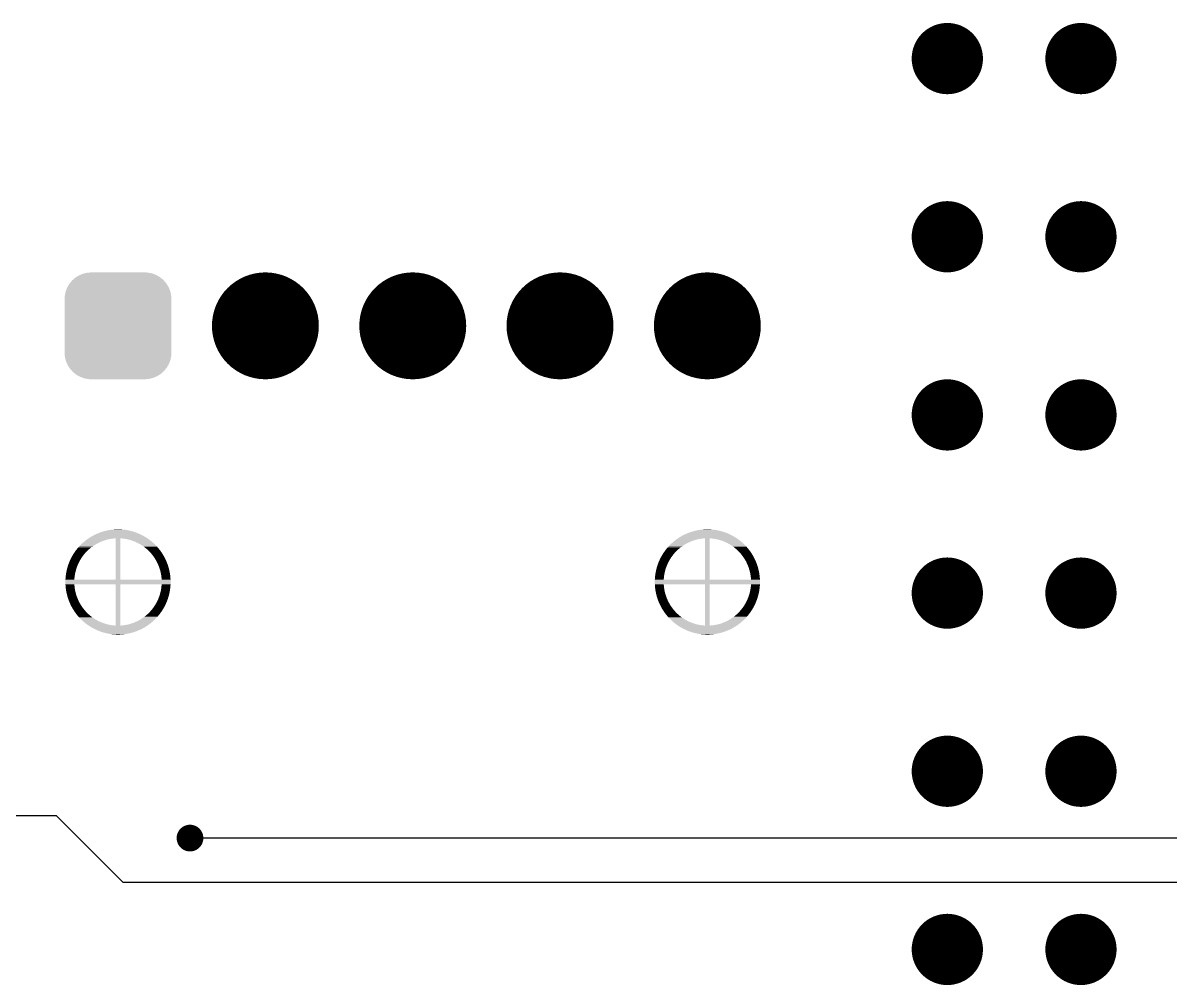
# Model space of a CAD drawing. Extents: x 295 to 953, y 10 to 290.
# Drawn here: x 588.04 to 620.74, y 145.52 to 172.95 of the extents above; entities that cross this region are included whole.
import ezdxf

# ---------------------------------------------------------------- set-up
doc = ezdxf.new("R2010")
doc.units = 0
doc.header["$LTSCALE"] = 5
doc.header["$MEASUREMENT"] = 0
doc.layers.get('0').update_dxf_attribs({"linetype": 'CONTINUOUS', "lineweight": 25})
doc.layers.add('DV-ABPB-A4_IN2', color=3, linetype='CONTINUOUS')

msp = doc.modelspace()

# ---------------------------------------------------------------- linework, layer by layer
at = {"color": 7}
for points, const_width in [([(613.882, 171.933, 1), (614.898, 171.933, 1)], 1.016), ([(617.692, 171.933, 1), (618.708, 171.933, 1)], 1.016), ([(613.882, 166.853, 1), (614.898, 166.853, 1)], 1.016), ([(617.692, 166.853, 1), (618.708, 166.853, 1)], 1.016), ([(594.187, 164.313, 1), (595.711, 164.313, 1)], 1.524), ([(598.388, 164.313, 1), (599.912, 164.313, 1)], 1.524), ([(602.586, 164.313, 1), (604.11, 164.313, 1)], 1.524), ([(606.787, 164.313, 1), (608.311, 164.313, 1)], 1.524), ([(613.882, 161.773, 1), (614.898, 161.773, 1)], 1.016), ([(617.692, 161.773, 1), (618.708, 161.773, 1)], 1.016), ([(613.882, 156.693, 1), (614.898, 156.693, 1)], 1.016), ([(617.692, 156.693, 1), (618.708, 156.693, 1)], 1.016), ([(613.882, 151.613, 1), (614.898, 151.613, 1)], 1.016), ([(617.692, 151.613, 1), (618.708, 151.613, 1)], 1.016), ([(592.609, 149.708, 1), (592.99, 149.708, 1)], 0.381), ([(613.882, 146.533, 1), (614.898, 146.533, 1)], 1.016), ([(617.692, 146.533, 1), (618.708, 146.533, 1)], 1.016)]:
    msp.add_lwpolyline(points, format="xyb", close=True, dxfattribs=dict(at, const_width=const_width))
for points in [[(589.741, 165.797), (589.796, 165.811), (591.747, 165.797), (591.708, 165.811)], [(589.796, 165.811), (589.861, 165.827), (591.708, 165.811), (591.62, 165.827)], [(589.861, 165.827), (589.938, 165.833), (591.62, 165.827), (591.586, 165.833)], [(589.938, 165.833), (589.985, 165.837), (591.586, 165.833), (591.509, 165.837)], [(589.316, 165.434), (589.353, 165.5), (592.182, 165.434), (592.139, 165.5)], [(589.353, 165.5), (589.383, 165.538), (592.139, 165.5), (592.114, 165.538)], [(589.383, 165.538), (589.43, 165.597), (592.114, 165.538), (592.062, 165.597)], [(589.43, 165.597), (589.467, 165.631), (592.062, 165.597), (592.031, 165.631)], [(589.467, 165.631), (589.522, 165.68), (592.031, 165.631), (591.969, 165.68)], [(589.522, 165.68), (589.565, 165.708), (591.969, 165.68), (591.934, 165.708)], [(589.565, 165.708), (589.627, 165.748), (591.934, 165.708), (591.863, 165.748)], [(589.627, 165.748), (589.676, 165.769), (591.863, 165.748), (591.825, 165.769)], [(589.676, 165.769), (589.741, 165.797), (591.825, 165.769), (591.747, 165.797)], [(589.223, 165.075), (589.227, 165.152), (592.271, 165.075), (592.265, 165.152)], [(589.227, 165.152), (589.236, 165.199), (592.265, 165.152), (592.261, 165.199)], [(589.236, 165.199), (589.25, 165.274), (592.261, 165.199), (592.242, 165.274)], [(589.25, 165.274), (589.266, 165.32), (592.242, 165.274), (592.231, 165.32)], [(589.266, 165.32), (589.292, 165.391), (592.231, 165.32), (592.2, 165.391)], [(589.292, 165.391), (589.316, 165.434), (592.2, 165.391), (592.182, 165.434)], [(589.223, 163.551), (589.223, 165.075), (592.271, 163.551), (592.271, 165.075)], [(589.23, 163.475), (589.223, 163.551), (592.268, 163.475), (592.271, 163.551)], [(589.234, 163.427), (589.23, 163.475), (592.259, 163.427), (592.268, 163.475)], [(589.252, 163.352), (589.234, 163.427), (592.245, 163.352), (592.259, 163.427)], [(589.264, 163.307), (589.252, 163.352), (592.229, 163.307), (592.245, 163.352)], [(589.295, 163.235), (589.264, 163.307), (592.203, 163.235), (592.229, 163.307)], [(589.313, 163.193), (589.295, 163.235), (592.179, 163.193), (592.203, 163.235)], [(589.355, 163.127), (589.313, 163.193), (592.142, 163.127), (592.179, 163.193)], [(589.38, 163.088), (589.355, 163.127), (592.111, 163.088), (592.142, 163.127)], [(589.433, 163.03), (589.38, 163.088), (592.065, 163.03), (592.111, 163.088)], [(589.464, 162.996), (589.433, 163.03), (592.027, 162.996), (592.065, 163.03)], [(589.526, 162.946), (589.464, 162.996), (591.973, 162.946), (592.027, 162.996)], [(589.561, 162.918), (589.526, 162.946), (591.929, 162.918), (591.973, 162.946)], [(589.632, 162.879), (589.561, 162.918), (591.868, 162.879), (591.929, 162.918)], [(589.67, 162.858), (589.632, 162.879), (591.819, 162.858), (591.868, 162.879)], [(589.748, 162.83), (589.67, 162.858), (591.754, 162.83), (591.819, 162.858)], [(589.787, 162.816), (589.748, 162.83), (591.698, 162.816), (591.754, 162.83)], [(589.875, 162.799), (589.787, 162.816), (591.633, 162.799), (591.698, 162.816)], [(589.909, 162.793), (589.875, 162.799), (591.557, 162.793), (591.633, 162.799)], [(589.985, 162.789), (589.909, 162.793), (591.509, 162.789), (591.557, 162.793)], [(589.946, 158.278), (589.976, 158.297), (591.549, 158.278), (591.519, 158.297)], [(589.976, 158.297), (589.993, 158.307), (591.519, 158.297), (591.502, 158.307)], [(589.993, 158.307), (590.024, 158.325), (591.502, 158.307), (591.471, 158.325)], [(590.024, 158.325), (590.041, 158.334), (591.471, 158.325), (591.453, 158.334)], [(590.041, 158.334), (590.073, 158.35), (591.453, 158.334), (591.422, 158.35)], [(590.073, 158.35), (590.09, 158.359), (591.422, 158.35), (591.404, 158.359)], [(590.09, 158.359), (590.123, 158.374), (591.404, 158.359), (591.372, 158.374)], [(590.123, 158.374), (590.14, 158.382), (591.372, 158.374), (591.354, 158.382)], [(590.14, 158.382), (590.174, 158.396), (591.354, 158.382), (591.322, 158.396)], [(590.174, 158.396), (590.191, 158.404), (591.322, 158.396), (591.303, 158.404)], [(590.191, 158.404), (590.225, 158.417), (591.303, 158.404), (591.27, 158.417)], [(590.225, 158.417), (590.243, 158.423), (591.27, 158.417), (591.251, 158.423)], [(590.243, 158.423), (590.277, 158.435), (591.251, 158.423), (591.218, 158.435)], [(590.277, 158.435), (590.295, 158.441), (591.218, 158.435), (591.199, 158.441)], [(590.295, 158.441), (590.33, 158.451), (591.199, 158.441), (591.166, 158.451)], [(590.33, 158.451), (590.348, 158.456), (591.166, 158.451), (591.146, 158.456)], [(590.348, 158.456), (590.383, 158.466), (591.146, 158.456), (591.112, 158.466)], [(590.383, 158.466), (590.401, 158.47), (591.112, 158.466), (591.092, 158.47)], [(590.401, 158.47), (590.437, 158.478), (591.092, 158.47), (591.058, 158.478)], [(590.437, 158.478), (590.455, 158.482), (591.058, 158.478), (591.038, 158.482)], [(590.455, 158.482), (590.492, 158.489), (591.038, 158.482), (591.004, 158.489)], [(590.492, 158.489), (590.51, 158.492), (591.004, 158.489), (590.984, 158.492)], [(590.51, 158.492), (590.547, 158.497), (590.984, 158.492), (590.95, 158.497)], [(590.547, 158.497), (590.564, 158.499), (590.95, 158.497), (590.928, 158.499)], [(590.564, 158.499), (590.602, 158.503), (590.928, 158.499), (590.895, 158.503)], [(590.602, 158.503), (590.619, 158.505), (590.895, 158.503), (590.873, 158.505)], [(590.619, 158.505), (590.658, 158.508), (590.873, 158.505), (590.84, 158.508)], [(590.658, 158.508), (590.674, 158.509), (590.84, 158.508), (590.815, 158.509)], [(590.674, 158.509), (590.718, 158.51), (590.815, 158.509), (590.785, 158.51)], [(590.718, 158.51), (590.729, 158.511), (590.785, 158.51), (590.729, 158.511)], [(606.748, 158.278), (606.779, 158.297), (608.351, 158.278), (608.321, 158.297)], [(606.779, 158.297), (606.795, 158.307), (608.321, 158.297), (608.304, 158.307)], [(606.795, 158.307), (606.826, 158.325), (608.304, 158.307), (608.273, 158.325)], [(606.826, 158.325), (606.843, 158.334), (608.273, 158.325), (608.255, 158.334)], [(606.843, 158.334), (606.875, 158.35), (608.255, 158.334), (608.224, 158.35)], [(606.875, 158.35), (606.892, 158.359), (608.224, 158.35), (608.206, 158.359)], [(606.892, 158.359), (606.925, 158.374), (608.206, 158.359), (608.174, 158.374)], [(606.925, 158.374), (606.942, 158.382), (608.174, 158.374), (608.156, 158.382)], [(606.942, 158.382), (606.976, 158.396), (608.156, 158.382), (608.124, 158.396)], [(606.976, 158.396), (606.993, 158.404), (608.124, 158.396), (608.105, 158.404)], [(606.993, 158.404), (607.027, 158.417), (608.105, 158.404), (608.072, 158.417)], [(607.027, 158.417), (607.045, 158.423), (608.072, 158.417), (608.054, 158.423)], [(607.045, 158.423), (607.079, 158.435), (608.054, 158.423), (608.02, 158.435)], [(607.079, 158.435), (607.097, 158.441), (608.02, 158.435), (608.001, 158.441)], [(607.097, 158.441), (607.132, 158.451), (608.001, 158.441), (607.968, 158.451)], [(607.132, 158.451), (607.15, 158.456), (607.968, 158.451), (607.948, 158.456)], [(607.15, 158.456), (607.186, 158.466), (607.948, 158.456), (607.914, 158.466)], [(607.186, 158.466), (607.203, 158.47), (607.914, 158.466), (607.894, 158.47)], [(607.203, 158.47), (607.24, 158.478), (607.894, 158.47), (607.861, 158.478)], [(607.24, 158.478), (607.257, 158.482), (607.861, 158.478), (607.84, 158.482)], [(607.257, 158.482), (607.294, 158.489), (607.84, 158.482), (607.806, 158.489)], [(607.294, 158.489), (607.312, 158.492), (607.806, 158.489), (607.786, 158.492)], [(607.312, 158.492), (607.349, 158.497), (607.786, 158.492), (607.752, 158.497)], [(607.349, 158.497), (607.366, 158.499), (607.752, 158.497), (607.731, 158.499)], [(607.366, 158.499), (607.404, 158.503), (607.731, 158.499), (607.697, 158.503)], [(607.404, 158.503), (607.421, 158.505), (607.697, 158.503), (607.675, 158.505)], [(607.421, 158.505), (607.461, 158.508), (607.675, 158.505), (607.642, 158.508)], [(607.461, 158.508), (607.476, 158.509), (607.642, 158.508), (607.617, 158.509)], [(607.476, 158.509), (607.52, 158.51), (607.617, 158.509), (607.587, 158.51)], [(607.52, 158.51), (607.532, 158.511), (607.587, 158.51), (607.532, 158.511)], [(589.577, 157.949), (589.591, 157.966), (589.928, 157.949), (589.947, 157.966)], [(589.591, 157.966), (589.612, 157.991), (589.947, 157.966), (589.979, 157.991)], [(589.612, 157.991), (589.618, 157.997), (589.979, 157.991), (589.987, 157.997)], [(589.618, 157.997), (589.645, 158.027), (589.987, 157.997), (590.027, 158.027)], [(589.645, 158.027), (589.649, 158.032), (590.027, 158.027), (590.034, 158.032)], [(589.649, 158.032), (589.672, 158.056), (590.034, 158.032), (590.069, 158.056)], [(589.672, 158.056), (589.687, 158.072), (590.069, 158.056), (590.095, 158.072)], [(589.687, 158.072), (589.698, 158.082), (590.095, 158.072), (590.112, 158.082)], [(589.698, 158.082), (589.724, 158.107), (590.112, 158.082), (590.155, 158.107)], [(589.724, 158.107), (589.727, 158.11), (590.155, 158.107), (590.161, 158.11)], [(589.727, 158.11), (589.749, 158.13), (590.161, 158.11), (590.2, 158.13)], [(589.749, 158.13), (589.768, 158.147), (590.2, 158.13), (590.237, 158.147)], [(589.768, 158.147), (589.773, 158.151), (590.237, 158.147), (590.246, 158.151)], [(589.773, 158.151), (589.797, 158.171), (590.246, 158.151), (590.292, 158.171)], [(589.797, 158.171), (589.811, 158.182), (590.292, 158.171), (590.324, 158.182)], [(589.811, 158.182), (589.818, 158.188), (590.324, 158.182), (590.339, 158.188)], [(589.818, 158.188), (589.838, 158.203), (590.339, 158.188), (590.387, 158.203)], [(589.838, 158.203), (589.854, 158.216), (590.387, 158.203), (590.432, 158.216)], [(589.854, 158.216), (589.856, 158.217), (590.432, 158.216), (590.436, 158.217)], [(589.856, 158.217), (589.872, 158.229), (590.436, 158.217), (590.485, 158.229)], [(589.872, 158.229), (589.886, 158.238), (590.485, 158.229), (590.534, 158.238)], [(589.886, 158.238), (589.896, 158.246), (590.534, 158.238), (590.584, 158.246)], [(589.896, 158.246), (589.899, 158.248), (590.584, 158.246), (590.602, 158.248)], [(589.899, 158.248), (589.905, 158.251), (590.602, 158.248), (590.634, 158.251)], [(589.905, 158.251), (589.91, 158.255), (590.634, 158.251), (590.684, 158.255)], [(589.91, 158.255), (589.93, 158.268), (591.584, 158.255), (591.566, 158.268)], [(589.93, 158.268), (589.946, 158.278), (591.566, 158.268), (591.549, 158.278)], [(590.684, 157.074), (590.684, 158.255), (590.811, 157.074), (590.811, 158.255)], [(590.829, 158.254), (590.811, 158.255), (591.586, 158.254), (591.584, 158.255)], [(590.88, 158.25), (590.829, 158.254), (591.592, 158.25), (591.586, 158.254)], [(590.929, 158.243), (590.88, 158.25), (591.602, 158.243), (591.592, 158.25)], [(590.967, 158.237), (590.929, 158.243), (591.611, 158.237), (591.602, 158.243)], [(590.979, 158.235), (590.967, 158.237), (591.614, 158.235), (591.611, 158.237)], [(591.028, 158.225), (590.979, 158.235), (591.628, 158.225), (591.614, 158.235)], [(591.077, 158.212), (591.028, 158.225), (591.645, 158.212), (591.628, 158.225)], [(591.104, 158.204), (591.077, 158.212), (591.656, 158.204), (591.645, 158.212)], [(591.125, 158.198), (591.104, 158.204), (591.664, 158.198), (591.656, 158.204)], [(591.173, 158.182), (591.125, 158.198), (591.684, 158.182), (591.664, 158.198)], [(591.203, 158.17), (591.173, 158.182), (591.699, 158.17), (591.684, 158.182)], [(591.22, 158.164), (591.203, 158.17), (591.707, 158.164), (591.699, 158.17)], [(591.266, 158.144), (591.22, 158.164), (591.73, 158.144), (591.707, 158.164)], [(591.285, 158.134), (591.266, 158.144), (591.741, 158.134), (591.73, 158.144)], [(591.311, 158.122), (591.285, 158.134), (591.755, 158.122), (591.741, 158.134)], [(591.356, 158.098), (591.311, 158.122), (591.781, 158.098), (591.755, 158.122)], [(591.358, 158.097), (591.356, 158.098), (591.782, 158.097), (591.781, 158.098)], [(591.399, 158.073), (591.358, 158.097), (591.806, 158.073), (591.782, 158.097)], [(591.422, 158.058), (591.399, 158.073), (591.821, 158.058), (591.806, 158.073)], [(591.441, 158.045), (591.422, 158.058), (591.833, 158.045), (591.821, 158.058)], [(591.481, 158.018), (591.441, 158.045), (591.859, 158.018), (591.833, 158.045)], [(591.483, 158.017), (591.481, 158.018), (591.86, 158.017), (591.859, 158.018)], [(591.523, 157.986), (591.483, 158.017), (591.887, 157.986), (591.86, 158.017)], [(591.534, 157.976), (591.523, 157.986), (591.895, 157.976), (591.887, 157.986)], [(591.561, 157.954), (591.534, 157.976), (591.913, 157.954), (591.895, 157.976)], [(591.584, 157.933), (591.561, 157.954), (591.93, 157.933), (591.913, 157.954)], [(606.379, 157.949), (606.393, 157.966), (606.73, 157.949), (606.75, 157.966)], [(606.393, 157.966), (606.414, 157.991), (606.75, 157.966), (606.781, 157.991)], [(606.414, 157.991), (606.42, 157.997), (606.781, 157.991), (606.789, 157.997)], [(606.42, 157.997), (606.447, 158.027), (606.789, 157.997), (606.829, 158.027)], [(606.447, 158.027), (606.451, 158.032), (606.829, 158.027), (606.836, 158.032)], [(606.451, 158.032), (606.474, 158.056), (606.836, 158.032), (606.871, 158.056)], [(606.474, 158.056), (606.489, 158.072), (606.871, 158.056), (606.897, 158.072)], [(606.489, 158.072), (606.5, 158.082), (606.897, 158.072), (606.914, 158.082)], [(606.5, 158.082), (606.526, 158.107), (606.914, 158.082), (606.957, 158.107)], [(606.526, 158.107), (606.529, 158.11), (606.957, 158.107), (606.964, 158.11)], [(606.529, 158.11), (606.551, 158.13), (606.964, 158.11), (607.002, 158.13)], [(606.551, 158.13), (606.57, 158.147), (607.002, 158.13), (607.039, 158.147)], [(606.57, 158.147), (606.575, 158.151), (607.039, 158.147), (607.048, 158.151)], [(606.575, 158.151), (606.599, 158.171), (607.048, 158.151), (607.094, 158.171)], [(606.599, 158.171), (606.613, 158.182), (607.094, 158.171), (607.126, 158.182)], [(606.613, 158.182), (606.62, 158.188), (607.126, 158.182), (607.141, 158.188)], [(606.62, 158.188), (606.64, 158.203), (607.141, 158.188), (607.189, 158.203)], [(606.64, 158.203), (606.657, 158.216), (607.189, 158.203), (607.234, 158.216)], [(606.657, 158.216), (606.658, 158.217), (607.234, 158.216), (607.238, 158.217)], [(606.658, 158.217), (606.674, 158.229), (607.238, 158.217), (607.287, 158.229)], [(606.674, 158.229), (606.688, 158.238), (607.287, 158.229), (607.336, 158.238)], [(606.688, 158.238), (606.699, 158.246), (607.336, 158.238), (607.386, 158.246)], [(606.699, 158.246), (606.702, 158.248), (607.386, 158.246), (607.404, 158.248)], [(606.702, 158.248), (606.707, 158.251), (607.404, 158.248), (607.436, 158.251)], [(606.707, 158.251), (606.712, 158.255), (607.436, 158.251), (607.486, 158.255)], [(606.712, 158.255), (606.732, 158.268), (608.387, 158.255), (608.368, 158.268)], [(606.732, 158.268), (606.748, 158.278), (608.368, 158.268), (608.351, 158.278)], [(607.486, 157.074), (607.486, 158.255), (607.613, 157.074), (607.613, 158.255)], [(607.632, 158.254), (607.613, 158.255), (608.388, 158.254), (608.387, 158.255)], [(607.682, 158.25), (607.632, 158.254), (608.395, 158.25), (608.388, 158.254)], [(607.732, 158.243), (607.682, 158.25), (608.404, 158.243), (608.395, 158.25)], [(607.77, 158.237), (607.732, 158.243), (608.413, 158.237), (608.404, 158.243)], [(607.781, 158.235), (607.77, 158.237), (608.416, 158.235), (608.413, 158.237)], [(607.83, 158.225), (607.781, 158.235), (608.43, 158.225), (608.416, 158.235)], [(607.879, 158.212), (607.83, 158.225), (608.447, 158.212), (608.43, 158.225)], [(607.906, 158.204), (607.879, 158.212), (608.458, 158.204), (608.447, 158.212)], [(607.927, 158.198), (607.906, 158.204), (608.466, 158.198), (608.458, 158.204)], [(607.975, 158.182), (607.927, 158.198), (608.486, 158.182), (608.466, 158.198)], [(608.005, 158.17), (607.975, 158.182), (608.501, 158.17), (608.486, 158.182)], [(608.022, 158.164), (608.005, 158.17), (608.509, 158.164), (608.501, 158.17)], [(608.068, 158.144), (608.022, 158.164), (608.532, 158.144), (608.509, 158.164)], [(608.087, 158.134), (608.068, 158.144), (608.543, 158.134), (608.532, 158.144)], [(608.113, 158.122), (608.087, 158.134), (608.557, 158.122), (608.543, 158.134)], [(608.158, 158.098), (608.113, 158.122), (608.583, 158.098), (608.557, 158.122)], [(608.16, 158.097), (608.158, 158.098), (608.584, 158.097), (608.583, 158.098)], [(608.201, 158.073), (608.16, 158.097), (608.608, 158.073), (608.584, 158.097)], [(608.224, 158.058), (608.201, 158.073), (608.623, 158.058), (608.608, 158.073)], [(608.244, 158.045), (608.224, 158.058), (608.635, 158.045), (608.623, 158.058)], [(608.283, 158.018), (608.244, 158.045), (608.661, 158.018), (608.635, 158.045)], [(608.285, 158.017), (608.283, 158.018), (608.662, 158.017), (608.661, 158.018)], [(608.325, 157.986), (608.285, 158.017), (608.689, 157.986), (608.662, 158.017)], [(608.337, 157.976), (608.325, 157.986), (608.697, 157.976), (608.689, 157.986)], [(608.364, 157.954), (608.337, 157.976), (608.715, 157.954), (608.697, 157.976)], [(608.386, 157.933), (608.364, 157.954), (608.732, 157.933), (608.715, 157.954)], [(589.377, 157.619), (589.397, 157.663), (589.66, 157.619), (589.686, 157.663)], [(589.397, 157.663), (589.4, 157.669), (589.686, 157.663), (589.69, 157.669)], [(589.4, 157.669), (589.418, 157.705), (589.69, 157.669), (589.713, 157.705)], [(589.418, 157.705), (589.425, 157.719), (589.713, 157.705), (589.722, 157.719)], [(589.425, 157.719), (589.44, 157.746), (589.722, 157.719), (589.742, 157.746)], [(589.44, 157.746), (589.452, 157.767), (589.742, 157.746), (589.757, 157.767)], [(589.452, 157.767), (589.464, 157.786), (589.757, 157.767), (589.772, 157.786)], [(589.464, 157.786), (589.481, 157.814), (589.772, 157.786), (589.795, 157.814)], [(589.481, 157.814), (589.488, 157.825), (589.795, 157.814), (589.804, 157.825)], [(589.488, 157.825), (589.511, 157.86), (589.804, 157.825), (589.836, 157.86)], [(589.511, 157.86), (589.513, 157.862), (589.836, 157.86), (589.838, 157.862)], [(589.513, 157.862), (589.538, 157.898), (589.838, 157.862), (589.873, 157.898)], [(589.538, 157.898), (589.543, 157.905), (589.873, 157.898), (589.88, 157.905)], [(589.543, 157.905), (589.565, 157.933), (589.88, 157.905), (589.91, 157.933)], [(589.565, 157.933), (589.577, 157.949), (589.91, 157.933), (589.928, 157.949)], [(591.599, 157.92), (591.584, 157.933), (591.94, 157.92), (591.93, 157.933)], [(591.631, 157.889), (591.599, 157.92), (591.963, 157.889), (591.94, 157.92)], [(591.635, 157.885), (591.631, 157.889), (591.966, 157.885), (591.963, 157.889)], [(591.669, 157.849), (591.635, 157.885), (591.991, 157.849), (591.966, 157.885)], [(591.674, 157.844), (591.669, 157.849), (591.995, 157.844), (591.991, 157.849)], [(591.703, 157.811), (591.674, 157.844), (592.016, 157.811), (591.995, 157.844)], [(591.713, 157.797), (591.703, 157.811), (592.024, 157.797), (592.016, 157.811)], [(591.734, 157.771), (591.713, 157.797), (592.04, 157.771), (592.024, 157.797)], [(591.75, 157.75), (591.734, 157.771), (592.052, 157.75), (592.04, 157.771)], [(591.764, 157.731), (591.75, 157.75), (592.063, 157.731), (592.052, 157.75)], [(591.784, 157.701), (591.764, 157.731), (592.079, 157.701), (592.063, 157.731)], [(591.792, 157.689), (591.784, 157.701), (592.085, 157.689), (592.079, 157.701)], [(591.815, 157.652), (591.792, 157.689), (592.103, 157.652), (592.085, 157.689)], [(591.819, 157.647), (591.815, 157.652), (592.106, 157.647), (592.103, 157.652)], [(591.844, 157.603), (591.819, 157.647), (592.125, 157.603), (592.106, 157.647)], [(606.179, 157.619), (606.199, 157.663), (606.462, 157.619), (606.488, 157.663)], [(606.199, 157.663), (606.202, 157.669), (606.488, 157.663), (606.492, 157.669)], [(606.202, 157.669), (606.22, 157.705), (606.492, 157.669), (606.515, 157.705)], [(606.22, 157.705), (606.227, 157.719), (606.515, 157.705), (606.524, 157.719)], [(606.227, 157.719), (606.243, 157.746), (606.524, 157.719), (606.544, 157.746)], [(606.243, 157.746), (606.254, 157.767), (606.544, 157.746), (606.559, 157.767)], [(606.254, 157.767), (606.266, 157.786), (606.559, 157.767), (606.574, 157.786)], [(606.266, 157.786), (606.283, 157.814), (606.574, 157.786), (606.597, 157.814)], [(606.283, 157.814), (606.29, 157.825), (606.597, 157.814), (606.606, 157.825)], [(606.29, 157.825), (606.313, 157.86), (606.606, 157.825), (606.638, 157.86)], [(606.313, 157.86), (606.315, 157.862), (606.638, 157.86), (606.64, 157.862)], [(606.315, 157.862), (606.341, 157.898), (606.64, 157.862), (606.675, 157.898)], [(606.341, 157.898), (606.345, 157.905), (606.675, 157.898), (606.682, 157.905)], [(606.345, 157.905), (606.367, 157.933), (606.682, 157.905), (606.712, 157.933)], [(606.367, 157.933), (606.379, 157.949), (606.712, 157.933), (606.73, 157.949)], [(608.401, 157.92), (608.386, 157.933), (608.742, 157.92), (608.732, 157.933)], [(608.433, 157.889), (608.401, 157.92), (608.765, 157.889), (608.742, 157.92)], [(608.437, 157.885), (608.433, 157.889), (608.768, 157.885), (608.765, 157.889)], [(608.472, 157.849), (608.437, 157.885), (608.793, 157.849), (608.768, 157.885)], [(608.476, 157.844), (608.472, 157.849), (608.797, 157.844), (608.793, 157.849)], [(608.505, 157.811), (608.476, 157.844), (608.818, 157.811), (608.797, 157.844)], [(608.515, 157.797), (608.505, 157.811), (608.826, 157.797), (608.818, 157.811)], [(608.536, 157.771), (608.515, 157.797), (608.842, 157.771), (608.826, 157.797)], [(608.552, 157.75), (608.536, 157.771), (608.855, 157.75), (608.842, 157.771)], [(608.566, 157.731), (608.552, 157.75), (608.865, 157.731), (608.855, 157.75)], [(608.586, 157.701), (608.566, 157.731), (608.881, 157.701), (608.865, 157.731)], [(608.594, 157.689), (608.586, 157.701), (608.887, 157.689), (608.881, 157.701)], [(608.618, 157.652), (608.594, 157.689), (608.905, 157.652), (608.887, 157.689)], [(608.621, 157.647), (608.618, 157.652), (608.908, 157.647), (608.905, 157.652)], [(608.646, 157.603), (608.621, 157.647), (608.928, 157.603), (608.908, 157.647)], [(589.274, 157.292), (589.277, 157.304), (589.534, 157.292), (589.537, 157.304)], [(589.277, 157.304), (589.284, 157.341), (589.537, 157.304), (589.546, 157.341)], [(589.284, 157.341), (589.288, 157.358), (589.546, 157.341), (589.551, 157.358)], [(589.288, 157.358), (589.296, 157.389), (589.551, 157.358), (589.56, 157.389)], [(589.296, 157.389), (589.302, 157.412), (589.56, 157.389), (589.568, 157.412)], [(589.302, 157.412), (589.309, 157.436), (589.568, 157.412), (589.576, 157.436)], [(589.309, 157.436), (589.318, 157.465), (589.576, 157.436), (589.587, 157.465)], [(589.318, 157.465), (589.324, 157.483), (589.587, 157.465), (589.595, 157.483)], [(589.324, 157.483), (589.335, 157.517), (589.595, 157.483), (589.609, 157.517)], [(589.335, 157.517), (589.34, 157.529), (589.609, 157.517), (589.615, 157.529)], [(589.34, 157.529), (589.355, 157.569), (589.615, 157.529), (589.633, 157.569)], [(589.355, 157.569), (589.358, 157.575), (589.633, 157.569), (589.636, 157.575)], [(589.358, 157.575), (589.376, 157.619), (589.636, 157.575), (589.66, 157.619)], [(591.844, 157.602), (591.844, 157.603), (592.126, 157.602), (592.125, 157.603)], [(591.867, 157.558), (591.844, 157.602), (592.144, 157.558), (592.126, 157.602)], [(591.87, 157.55), (591.867, 157.558), (592.147, 157.55), (592.144, 157.558)], [(591.888, 157.513), (591.87, 157.55), (592.161, 157.513), (592.147, 157.55)], [(591.894, 157.499), (591.888, 157.513), (592.166, 157.499), (592.161, 157.513)], [(591.907, 157.466), (591.894, 157.499), (592.176, 157.466), (592.166, 157.499)], [(591.914, 157.446), (591.907, 157.466), (592.183, 157.446), (592.176, 157.466)], [(591.925, 157.419), (591.914, 157.446), (592.19, 157.419), (592.183, 157.446)], [(591.933, 157.393), (591.925, 157.419), (592.198, 157.393), (592.19, 157.419)], [(591.94, 157.371), (591.933, 157.393), (592.203, 157.371), (592.198, 157.393)], [(591.949, 157.339), (591.94, 157.371), (592.211, 157.339), (592.203, 157.371)], [(591.954, 157.323), (591.949, 157.339), (592.214, 157.323), (592.211, 157.339)], [(591.962, 157.285), (591.954, 157.323), (592.222, 157.285), (592.214, 157.323)], [(606.076, 157.292), (606.079, 157.304), (606.336, 157.292), (606.339, 157.304)], [(606.079, 157.304), (606.087, 157.341), (606.339, 157.304), (606.348, 157.341)], [(606.087, 157.341), (606.09, 157.358), (606.348, 157.341), (606.353, 157.358)], [(606.09, 157.358), (606.098, 157.389), (606.353, 157.358), (606.362, 157.389)], [(606.098, 157.389), (606.104, 157.412), (606.362, 157.389), (606.37, 157.412)], [(606.104, 157.412), (606.112, 157.436), (606.37, 157.412), (606.379, 157.436)], [(606.112, 157.436), (606.12, 157.465), (606.379, 157.436), (606.389, 157.465)], [(606.12, 157.465), (606.126, 157.483), (606.389, 157.465), (606.397, 157.483)], [(606.126, 157.483), (606.138, 157.517), (606.397, 157.483), (606.411, 157.517)], [(606.138, 157.517), (606.142, 157.529), (606.411, 157.517), (606.417, 157.529)], [(606.142, 157.529), (606.157, 157.569), (606.417, 157.529), (606.436, 157.569)], [(606.157, 157.569), (606.16, 157.575), (606.436, 157.569), (606.439, 157.575)], [(606.16, 157.575), (606.179, 157.619), (606.439, 157.575), (606.462, 157.619)], [(608.646, 157.602), (608.646, 157.603), (608.928, 157.602), (608.928, 157.603)], [(608.669, 157.558), (608.646, 157.602), (608.946, 157.558), (608.928, 157.602)], [(608.672, 157.55), (608.669, 157.558), (608.949, 157.55), (608.946, 157.558)], [(608.69, 157.513), (608.672, 157.55), (608.963, 157.513), (608.949, 157.55)], [(608.696, 157.499), (608.69, 157.513), (608.968, 157.499), (608.963, 157.513)], [(608.709, 157.466), (608.696, 157.499), (608.978, 157.466), (608.968, 157.499)], [(608.717, 157.446), (608.709, 157.466), (608.985, 157.446), (608.978, 157.466)], [(608.727, 157.419), (608.717, 157.446), (608.993, 157.419), (608.985, 157.446)], [(608.735, 157.393), (608.727, 157.419), (609, 157.393), (608.993, 157.419)], [(608.742, 157.371), (608.735, 157.393), (609.005, 157.371), (609, 157.393)], [(608.751, 157.339), (608.742, 157.371), (609.013, 157.339), (609.005, 157.371)], [(608.756, 157.323), (608.751, 157.339), (609.016, 157.323), (609.013, 157.339)], [(608.765, 157.285), (608.756, 157.323), (609.024, 157.285), (609.016, 157.323)], [(589.248, 157.03), (589.249, 157.066), (592.247, 157.03), (592.246, 157.066)], [(589.248, 157.011), (589.248, 157.03), (592.247, 157.011), (592.247, 157.03)], [(589.248, 156.991), (589.248, 157.011), (592.247, 156.991), (592.247, 157.011)], [(589.249, 156.956), (589.248, 156.991), (592.246, 156.956), (592.247, 156.991)], [(589.249, 157.085), (589.25, 157.093), (589.504, 157.085), (589.504, 157.093)], [(589.249, 157.074), (589.249, 157.085), (589.503, 157.074), (589.504, 157.085)], [(589.249, 157.066), (589.249, 157.074), (592.246, 157.066), (592.246, 157.074)], [(589.25, 157.093), (589.253, 157.14), (589.504, 157.093), (589.508, 157.14)], [(589.253, 157.143), (589.259, 157.193), (589.509, 157.143), (589.515, 157.193)], [(589.253, 157.14), (589.253, 157.143), (589.508, 157.14), (589.509, 157.143)], [(589.259, 157.195), (589.266, 157.242), (589.515, 157.195), (589.523, 157.242)], [(589.259, 157.193), (589.259, 157.195), (589.515, 157.193), (589.515, 157.195)], [(589.266, 157.242), (589.267, 157.25), (589.523, 157.242), (589.525, 157.25)], [(589.267, 157.25), (589.274, 157.292), (589.525, 157.25), (589.534, 157.292)], [(591.965, 157.274), (591.962, 157.285), (592.224, 157.274), (592.222, 157.285)], [(591.974, 157.231), (591.965, 157.274), (592.231, 157.231), (592.224, 157.274)], [(591.975, 157.224), (591.974, 157.231), (592.232, 157.224), (592.231, 157.231)], [(591.982, 157.176), (591.975, 157.224), (592.238, 157.176), (592.232, 157.224)], [(591.982, 157.174), (591.982, 157.176), (592.238, 157.174), (592.238, 157.176)], [(591.988, 157.124), (591.982, 157.174), (592.243, 157.124), (592.238, 157.174)], [(591.988, 157.121), (591.988, 157.124), (592.243, 157.121), (592.243, 157.124)], [(591.992, 157.074), (591.988, 157.121), (592.246, 157.074), (592.243, 157.121)], [(606.05, 157.03), (606.051, 157.066), (609.049, 157.03), (609.048, 157.066)], [(606.05, 157.011), (606.05, 157.03), (609.049, 157.011), (609.049, 157.03)], [(606.05, 156.991), (606.05, 157.011), (609.049, 156.991), (609.049, 157.011)], [(606.051, 156.956), (606.05, 156.991), (609.048, 156.956), (609.049, 156.991)], [(606.051, 157.085), (606.052, 157.093), (606.306, 157.085), (606.306, 157.093)], [(606.051, 157.074), (606.051, 157.085), (606.305, 157.074), (606.306, 157.085)], [(606.051, 157.066), (606.051, 157.074), (609.048, 157.066), (609.048, 157.074)], [(606.052, 157.093), (606.055, 157.14), (606.306, 157.093), (606.31, 157.14)], [(606.055, 157.143), (606.061, 157.193), (606.311, 157.143), (606.317, 157.193)], [(606.055, 157.14), (606.055, 157.143), (606.31, 157.14), (606.311, 157.143)], [(606.061, 157.195), (606.068, 157.242), (606.317, 157.195), (606.325, 157.242)], [(606.061, 157.193), (606.061, 157.195), (606.317, 157.193), (606.317, 157.195)], [(606.068, 157.242), (606.069, 157.25), (606.325, 157.242), (606.327, 157.25)], [(606.069, 157.25), (606.076, 157.292), (606.327, 157.25), (606.336, 157.292)], [(608.767, 157.274), (608.765, 157.285), (609.026, 157.274), (609.024, 157.285)], [(608.776, 157.231), (608.767, 157.274), (609.033, 157.231), (609.026, 157.274)], [(608.777, 157.224), (608.776, 157.231), (609.034, 157.224), (609.033, 157.231)], [(608.784, 157.176), (608.777, 157.224), (609.04, 157.176), (609.034, 157.224)], [(608.785, 157.174), (608.784, 157.176), (609.04, 157.174), (609.04, 157.176)], [(608.79, 157.124), (608.785, 157.174), (609.045, 157.124), (609.04, 157.174)], [(608.79, 157.121), (608.79, 157.124), (609.045, 157.121), (609.045, 157.124)], [(608.794, 157.074), (608.79, 157.121), (609.048, 157.074), (609.045, 157.121)], [(589.249, 156.947), (589.249, 156.956), (592.246, 156.947), (592.246, 156.956)], [(589.252, 156.9), (589.249, 156.947), (589.506, 156.9), (589.503, 156.947)], [(589.252, 156.897), (589.252, 156.9), (589.507, 156.897), (589.506, 156.9)], [(589.256, 156.847), (589.252, 156.897), (589.512, 156.847), (589.507, 156.897)], [(589.257, 156.846), (589.256, 156.847), (589.513, 156.846), (589.512, 156.847)], [(589.263, 156.797), (589.257, 156.846), (589.52, 156.797), (589.513, 156.846)], [(589.264, 156.791), (589.263, 156.797), (589.521, 156.791), (589.52, 156.797)], [(589.271, 156.748), (589.264, 156.791), (589.53, 156.748), (589.521, 156.791)], [(589.273, 156.736), (589.271, 156.748), (589.532, 156.736), (589.53, 156.748)], [(589.28, 156.699), (589.273, 156.736), (589.541, 156.699), (589.532, 156.736)], [(589.284, 156.682), (589.28, 156.699), (589.546, 156.682), (589.541, 156.699)], [(589.292, 156.651), (589.284, 156.682), (589.555, 156.651), (589.546, 156.682)], [(589.297, 156.629), (589.292, 156.651), (589.562, 156.629), (589.555, 156.651)], [(590.684, 155.767), (590.684, 156.947), (590.811, 155.767), (590.811, 156.947)], [(591.935, 156.633), (591.944, 156.663), (592.199, 156.633), (592.206, 156.663)], [(591.944, 156.663), (591.949, 156.681), (592.206, 156.663), (592.21, 156.681)], [(591.949, 156.681), (591.958, 156.717), (592.21, 156.681), (592.218, 156.717)], [(591.958, 156.717), (591.961, 156.73), (592.218, 156.717), (592.221, 156.73)], [(591.961, 156.73), (591.97, 156.772), (592.221, 156.73), (592.228, 156.772)], [(591.97, 156.772), (591.972, 156.779), (592.228, 156.772), (592.229, 156.779)], [(591.972, 156.779), (591.979, 156.826), (592.229, 156.779), (592.236, 156.826)], [(591.979, 156.826), (591.98, 156.829), (592.236, 156.826), (592.236, 156.829)], [(591.98, 156.829), (591.986, 156.879), (592.236, 156.829), (592.241, 156.879)], [(591.986, 156.881), (591.991, 156.929), (592.242, 156.881), (592.245, 156.929)], [(591.986, 156.879), (591.986, 156.881), (592.241, 156.879), (592.242, 156.881)], [(591.991, 156.936), (591.992, 156.947), (592.245, 156.936), (592.246, 156.947)], [(591.991, 156.929), (591.991, 156.936), (592.245, 156.929), (592.245, 156.936)], [(606.051, 156.947), (606.051, 156.956), (609.048, 156.947), (609.048, 156.956)], [(606.054, 156.9), (606.051, 156.947), (606.309, 156.9), (606.305, 156.947)], [(606.054, 156.897), (606.054, 156.9), (606.309, 156.897), (606.309, 156.9)], [(606.059, 156.847), (606.054, 156.897), (606.314, 156.847), (606.309, 156.897)], [(606.059, 156.846), (606.059, 156.847), (606.315, 156.846), (606.314, 156.847)], [(606.065, 156.797), (606.059, 156.846), (606.322, 156.797), (606.315, 156.846)], [(606.066, 156.791), (606.065, 156.797), (606.323, 156.791), (606.322, 156.797)], [(606.073, 156.748), (606.066, 156.791), (606.332, 156.748), (606.323, 156.791)], [(606.075, 156.736), (606.073, 156.748), (606.334, 156.736), (606.332, 156.748)], [(606.083, 156.699), (606.075, 156.736), (606.343, 156.699), (606.334, 156.736)], [(606.086, 156.682), (606.083, 156.699), (606.348, 156.682), (606.343, 156.699)], [(606.094, 156.651), (606.086, 156.682), (606.357, 156.651), (606.348, 156.682)], [(606.099, 156.629), (606.094, 156.651), (606.364, 156.629), (606.357, 156.651)], [(607.486, 155.767), (607.486, 156.947), (607.613, 155.767), (607.613, 156.947)], [(608.737, 156.633), (608.746, 156.663), (609.001, 156.633), (609.009, 156.663)], [(608.746, 156.663), (608.751, 156.681), (609.009, 156.663), (609.012, 156.681)], [(608.751, 156.681), (608.76, 156.717), (609.012, 156.681), (609.02, 156.717)], [(608.76, 156.717), (608.763, 156.73), (609.02, 156.717), (609.023, 156.73)], [(608.763, 156.73), (608.772, 156.772), (609.023, 156.73), (609.03, 156.772)], [(608.772, 156.772), (608.774, 156.779), (609.03, 156.772), (609.031, 156.779)], [(608.774, 156.779), (608.782, 156.826), (609.031, 156.779), (609.038, 156.826)], [(608.782, 156.829), (608.788, 156.879), (609.038, 156.829), (609.043, 156.879)], [(608.782, 156.826), (608.782, 156.829), (609.038, 156.826), (609.038, 156.829)], [(608.788, 156.879), (608.789, 156.881), (609.043, 156.879), (609.044, 156.881)], [(608.789, 156.881), (608.793, 156.929), (609.044, 156.881), (609.047, 156.929)], [(608.793, 156.936), (608.794, 156.947), (609.047, 156.936), (609.048, 156.947)], [(608.793, 156.929), (608.793, 156.936), (609.047, 156.929), (609.047, 156.936)], [(589.304, 156.603), (589.297, 156.629), (589.57, 156.603), (589.562, 156.629)], [(589.312, 156.576), (589.304, 156.603), (589.58, 156.576), (589.57, 156.603)], [(589.319, 156.556), (589.312, 156.576), (589.588, 156.556), (589.58, 156.576)], [(589.329, 156.523), (589.319, 156.556), (589.601, 156.523), (589.588, 156.556)], [(589.334, 156.509), (589.329, 156.523), (589.607, 156.509), (589.601, 156.523)], [(589.348, 156.471), (589.334, 156.509), (589.625, 156.471), (589.607, 156.509)], [(589.351, 156.463), (589.348, 156.471), (589.628, 156.463), (589.625, 156.471)], [(589.369, 156.42), (589.351, 156.463), (589.651, 156.42), (589.628, 156.463)], [(589.369, 156.419), (589.369, 156.42), (589.651, 156.419), (589.651, 156.42)], [(589.389, 156.375), (589.369, 156.419), (589.676, 156.375), (589.651, 156.419)], [(589.391, 156.37), (589.389, 156.375), (589.679, 156.37), (589.676, 156.375)], [(589.41, 156.332), (589.391, 156.37), (589.703, 156.332), (589.679, 156.37)], [(589.416, 156.32), (589.41, 156.332), (589.711, 156.32), (589.703, 156.332)], [(589.432, 156.291), (589.416, 156.32), (589.731, 156.291), (589.711, 156.32)], [(591.782, 156.317), (591.805, 156.352), (592.077, 156.317), (592.095, 156.352)], [(591.805, 156.352), (591.809, 156.359), (592.095, 156.352), (592.098, 156.359)], [(591.809, 156.359), (591.834, 156.402), (592.098, 156.359), (592.118, 156.402)], [(591.835, 156.402), (591.858, 156.447), (592.118, 156.402), (592.137, 156.447)], [(591.858, 156.447), (591.861, 156.453), (592.137, 156.447), (592.14, 156.453)], [(591.861, 156.453), (591.88, 156.492), (592.14, 156.453), (592.155, 156.492)], [(591.88, 156.492), (591.886, 156.505), (592.155, 156.492), (592.159, 156.505)], [(591.886, 156.505), (591.9, 156.538), (592.159, 156.505), (592.171, 156.538)], [(591.9, 156.538), (591.907, 156.557), (592.171, 156.538), (592.177, 156.557)], [(591.907, 156.557), (591.918, 156.585), (592.177, 156.557), (592.185, 156.585)], [(591.918, 156.585), (591.927, 156.61), (592.185, 156.585), (592.193, 156.61)], [(591.927, 156.61), (591.935, 156.633), (592.193, 156.61), (592.199, 156.633)], [(606.106, 156.603), (606.099, 156.629), (606.372, 156.603), (606.364, 156.629)], [(606.114, 156.576), (606.106, 156.603), (606.382, 156.576), (606.372, 156.603)], [(606.121, 156.556), (606.114, 156.576), (606.39, 156.556), (606.382, 156.576)], [(606.131, 156.523), (606.121, 156.556), (606.403, 156.523), (606.39, 156.556)], [(606.136, 156.509), (606.131, 156.523), (606.409, 156.509), (606.403, 156.523)], [(606.15, 156.471), (606.136, 156.509), (606.427, 156.471), (606.409, 156.509)], [(606.153, 156.463), (606.15, 156.471), (606.43, 156.463), (606.427, 156.471)], [(606.171, 156.42), (606.153, 156.463), (606.453, 156.42), (606.43, 156.463)], [(606.171, 156.419), (606.171, 156.42), (606.453, 156.419), (606.453, 156.42)], [(606.191, 156.375), (606.171, 156.419), (606.478, 156.375), (606.453, 156.419)], [(606.194, 156.37), (606.191, 156.375), (606.481, 156.37), (606.478, 156.375)], [(606.212, 156.332), (606.194, 156.37), (606.505, 156.332), (606.481, 156.37)], [(606.218, 156.32), (606.212, 156.332), (606.513, 156.32), (606.505, 156.332)], [(606.234, 156.291), (606.218, 156.32), (606.533, 156.291), (606.513, 156.32)], [(608.584, 156.317), (608.607, 156.352), (608.879, 156.317), (608.897, 156.352)], [(608.607, 156.352), (608.611, 156.359), (608.897, 156.352), (608.9, 156.359)], [(608.611, 156.359), (608.637, 156.402), (608.9, 156.359), (608.92, 156.402)], [(608.637, 156.402), (608.66, 156.447), (608.92, 156.402), (608.939, 156.447)], [(608.66, 156.447), (608.663, 156.453), (608.939, 156.447), (608.942, 156.453)], [(608.663, 156.453), (608.682, 156.492), (608.942, 156.453), (608.957, 156.492)], [(608.682, 156.492), (608.688, 156.505), (608.957, 156.492), (608.961, 156.505)], [(608.688, 156.505), (608.702, 156.538), (608.961, 156.505), (608.973, 156.538)], [(608.702, 156.538), (608.709, 156.557), (608.973, 156.538), (608.979, 156.557)], [(608.709, 156.557), (608.72, 156.585), (608.979, 156.557), (608.987, 156.585)], [(608.72, 156.585), (608.729, 156.61), (608.987, 156.585), (608.995, 156.61)], [(608.729, 156.61), (608.737, 156.633), (608.995, 156.61), (609.001, 156.633)], [(589.442, 156.272), (589.432, 156.291), (589.745, 156.272), (589.731, 156.291)], [(589.455, 156.25), (589.442, 156.272), (589.761, 156.25), (589.745, 156.272)], [(589.47, 156.224), (589.455, 156.25), (589.782, 156.224), (589.761, 156.25)], [(589.479, 156.211), (589.47, 156.224), (589.792, 156.211), (589.782, 156.224)], [(589.5, 156.178), (589.479, 156.211), (589.821, 156.178), (589.792, 156.211)], [(589.503, 156.173), (589.5, 156.178), (589.825, 156.173), (589.821, 156.178)], [(589.529, 156.136), (589.503, 156.173), (589.86, 156.136), (589.825, 156.173)], [(589.532, 156.132), (589.529, 156.136), (589.864, 156.132), (589.86, 156.136)], [(589.555, 156.101), (589.532, 156.132), (589.896, 156.101), (589.864, 156.132)], [(589.565, 156.088), (589.555, 156.101), (589.91, 156.088), (589.896, 156.101)], [(589.581, 156.068), (589.565, 156.088), (589.933, 156.068), (589.91, 156.088)], [(589.6, 156.045), (589.581, 156.068), (589.96, 156.045), (589.933, 156.068)], [(589.608, 156.036), (589.6, 156.045), (589.972, 156.036), (589.96, 156.045)], [(589.635, 156.005), (589.608, 156.036), (590.012, 156.005), (589.972, 156.036)], [(589.636, 156.004), (589.635, 156.005), (590.014, 156.004), (590.012, 156.005)], [(589.662, 155.976), (589.636, 156.004), (590.053, 155.976), (590.014, 156.004)], [(591.461, 155.989), (591.468, 155.994), (591.846, 155.989), (591.85, 155.994)], [(591.468, 155.994), (591.508, 156.024), (591.85, 155.994), (591.877, 156.024)], [(591.508, 156.024), (591.516, 156.031), (591.877, 156.024), (591.883, 156.031)], [(591.516, 156.031), (591.547, 156.056), (591.883, 156.031), (591.903, 156.056)], [(591.547, 156.056), (591.567, 156.073), (591.903, 156.056), (591.918, 156.073)], [(591.567, 156.073), (591.585, 156.089), (591.918, 156.073), (591.93, 156.089)], [(591.585, 156.089), (591.615, 156.117), (591.93, 156.089), (591.952, 156.117)], [(591.615, 156.117), (591.622, 156.123), (591.952, 156.117), (591.956, 156.123)], [(591.622, 156.123), (591.657, 156.159), (591.956, 156.123), (591.982, 156.159)], [(591.657, 156.159), (591.659, 156.162), (591.982, 156.159), (591.984, 156.162)], [(591.659, 156.162), (591.691, 156.197), (591.984, 156.162), (592.007, 156.197)], [(591.691, 156.197), (591.7, 156.208), (592.007, 156.197), (592.014, 156.208)], [(591.7, 156.208), (591.723, 156.235), (592.014, 156.208), (592.031, 156.235)], [(591.723, 156.235), (591.737, 156.255), (592.031, 156.235), (592.043, 156.255)], [(591.737, 156.255), (591.753, 156.275), (592.043, 156.255), (592.054, 156.275)], [(591.753, 156.275), (591.772, 156.303), (592.054, 156.275), (592.07, 156.303)], [(591.772, 156.303), (591.782, 156.317), (592.07, 156.303), (592.077, 156.317)], [(606.244, 156.272), (606.234, 156.291), (606.547, 156.272), (606.533, 156.291)], [(606.257, 156.25), (606.244, 156.272), (606.563, 156.25), (606.547, 156.272)], [(606.272, 156.224), (606.257, 156.25), (606.584, 156.224), (606.563, 156.25)], [(606.281, 156.211), (606.272, 156.224), (606.594, 156.211), (606.584, 156.224)], [(606.302, 156.178), (606.281, 156.211), (606.623, 156.178), (606.594, 156.211)], [(606.306, 156.173), (606.302, 156.178), (606.627, 156.173), (606.623, 156.178)], [(606.331, 156.136), (606.306, 156.173), (606.662, 156.136), (606.627, 156.173)], [(606.334, 156.132), (606.331, 156.136), (606.666, 156.132), (606.662, 156.136)], [(606.357, 156.101), (606.334, 156.132), (606.698, 156.101), (606.666, 156.132)], [(606.367, 156.088), (606.357, 156.101), (606.713, 156.088), (606.698, 156.101)], [(606.384, 156.068), (606.367, 156.088), (606.735, 156.068), (606.713, 156.088)], [(606.402, 156.045), (606.384, 156.068), (606.762, 156.045), (606.735, 156.068)], [(606.41, 156.036), (606.402, 156.045), (606.774, 156.036), (606.762, 156.045)], [(606.437, 156.005), (606.41, 156.036), (606.814, 156.005), (606.774, 156.036)], [(606.438, 156.004), (606.437, 156.005), (606.816, 156.004), (606.814, 156.005)], [(606.464, 155.976), (606.438, 156.004), (606.855, 155.976), (606.816, 156.004)], [(608.263, 155.989), (608.27, 155.994), (608.648, 155.989), (608.652, 155.994)], [(608.27, 155.994), (608.31, 156.024), (608.652, 155.994), (608.679, 156.024)], [(608.31, 156.024), (608.318, 156.031), (608.679, 156.024), (608.685, 156.031)], [(608.318, 156.031), (608.349, 156.056), (608.685, 156.031), (608.706, 156.056)], [(608.349, 156.056), (608.369, 156.073), (608.706, 156.056), (608.72, 156.073)], [(608.369, 156.073), (608.387, 156.089), (608.72, 156.073), (608.732, 156.089)], [(608.387, 156.089), (608.417, 156.117), (608.732, 156.089), (608.754, 156.117)], [(608.417, 156.117), (608.424, 156.123), (608.754, 156.117), (608.758, 156.123)], [(608.424, 156.123), (608.459, 156.159), (608.758, 156.123), (608.784, 156.159)], [(608.459, 156.159), (608.461, 156.162), (608.784, 156.159), (608.786, 156.162)], [(608.461, 156.162), (608.493, 156.197), (608.786, 156.162), (608.809, 156.197)], [(608.493, 156.197), (608.502, 156.208), (608.809, 156.197), (608.816, 156.208)], [(608.502, 156.208), (608.525, 156.235), (608.816, 156.208), (608.833, 156.235)], [(608.525, 156.235), (608.539, 156.255), (608.833, 156.235), (608.845, 156.255)], [(608.539, 156.255), (608.555, 156.275), (608.845, 156.255), (608.856, 156.275)], [(608.555, 156.275), (608.575, 156.303), (608.856, 156.275), (608.872, 156.303)], [(608.575, 156.303), (608.584, 156.317), (608.872, 156.303), (608.879, 156.317)], [(589.674, 155.964), (589.662, 155.976), (590.073, 155.964), (590.053, 155.976)], [(589.688, 155.949), (589.674, 155.964), (590.096, 155.949), (590.073, 155.964)], [(589.713, 155.925), (589.688, 155.949), (590.137, 155.925), (590.096, 155.949)], [(589.714, 155.924), (589.713, 155.925), (590.139, 155.924), (590.137, 155.925)], [(589.74, 155.9), (589.714, 155.924), (590.183, 155.9), (590.139, 155.924)], [(589.754, 155.887), (589.74, 155.9), (590.209, 155.887), (590.183, 155.9)], [(589.765, 155.878), (589.754, 155.887), (590.229, 155.878), (590.209, 155.887)], [(589.788, 155.858), (589.765, 155.878), (590.275, 155.858), (590.229, 155.878)], [(589.796, 155.852), (589.788, 155.858), (590.292, 155.852), (590.275, 155.858)], [(589.81, 155.84), (589.796, 155.852), (590.322, 155.84), (590.292, 155.852)], [(589.831, 155.824), (589.81, 155.84), (590.369, 155.824), (590.322, 155.84)], [(589.839, 155.817), (589.831, 155.824), (590.391, 155.817), (590.369, 155.824)], [(589.85, 155.809), (589.839, 155.817), (590.418, 155.809), (590.391, 155.817)], [(589.867, 155.797), (589.85, 155.809), (590.466, 155.797), (590.418, 155.809)], [(589.881, 155.787), (589.867, 155.797), (590.516, 155.787), (590.466, 155.797)], [(589.883, 155.785), (589.881, 155.787), (590.527, 155.785), (590.516, 155.787)], [(589.893, 155.778), (589.883, 155.785), (590.565, 155.778), (590.527, 155.785)], [(589.902, 155.772), (589.893, 155.778), (590.615, 155.772), (590.565, 155.778)], [(589.909, 155.768), (589.902, 155.772), (590.665, 155.768), (590.615, 155.772)], [(589.91, 155.767), (589.909, 155.768), (590.684, 155.767), (590.665, 155.768)], [(589.929, 155.754), (589.91, 155.767), (591.565, 155.754), (591.585, 155.767)], [(589.946, 155.743), (589.929, 155.754), (591.549, 155.743), (591.565, 155.754)], [(589.976, 155.724), (589.946, 155.743), (591.518, 155.724), (591.549, 155.743)], [(589.993, 155.715), (589.976, 155.724), (591.502, 155.715), (591.518, 155.724)], [(590.024, 155.697), (589.993, 155.715), (591.47, 155.697), (591.502, 155.715)], [(590.041, 155.688), (590.024, 155.697), (591.454, 155.688), (591.47, 155.697)], [(590.073, 155.671), (590.041, 155.688), (591.422, 155.671), (591.454, 155.688)], [(590.091, 155.663), (590.073, 155.671), (591.405, 155.663), (591.422, 155.671)], [(590.811, 155.767), (590.861, 155.77), (591.585, 155.767), (591.59, 155.77)], [(590.861, 155.77), (590.892, 155.774), (591.59, 155.77), (591.595, 155.774)], [(590.892, 155.774), (590.911, 155.776), (591.595, 155.774), (591.598, 155.776)], [(590.911, 155.776), (590.961, 155.783), (591.598, 155.776), (591.609, 155.783)], [(590.961, 155.783), (591.01, 155.793), (591.609, 155.783), (591.622, 155.793)], [(591.01, 155.793), (591.059, 155.805), (591.622, 155.793), (591.639, 155.805)], [(591.059, 155.805), (591.063, 155.806), (591.639, 155.805), (591.64, 155.806)], [(591.063, 155.806), (591.108, 155.818), (591.64, 155.806), (591.656, 155.818)], [(591.108, 155.818), (591.155, 155.834), (591.656, 155.818), (591.677, 155.834)], [(591.155, 155.834), (591.171, 155.839), (591.677, 155.834), (591.684, 155.839)], [(591.171, 155.839), (591.203, 155.851), (591.684, 155.839), (591.698, 155.851)], [(591.203, 155.851), (591.249, 155.87), (591.698, 155.851), (591.721, 155.87)], [(591.249, 155.87), (591.258, 155.875), (591.721, 155.87), (591.727, 155.875)], [(591.258, 155.875), (591.295, 155.892), (591.727, 155.875), (591.745, 155.892)], [(591.295, 155.892), (591.333, 155.911), (591.745, 155.892), (591.768, 155.911)], [(591.333, 155.911), (591.339, 155.915), (591.768, 155.911), (591.771, 155.915)], [(591.339, 155.915), (591.383, 155.939), (591.771, 155.915), (591.797, 155.939)], [(591.383, 155.939), (591.4, 155.95), (591.797, 155.939), (591.807, 155.95)], [(591.4, 155.95), (591.426, 155.966), (591.807, 155.95), (591.823, 155.966)], [(591.426, 155.966), (591.461, 155.989), (591.823, 155.966), (591.846, 155.989)], [(606.476, 155.964), (606.464, 155.976), (606.875, 155.964), (606.855, 155.976)], [(606.49, 155.949), (606.476, 155.964), (606.898, 155.949), (606.875, 155.964)], [(606.515, 155.925), (606.49, 155.949), (606.939, 155.925), (606.898, 155.949)], [(606.516, 155.924), (606.515, 155.925), (606.941, 155.924), (606.939, 155.925)], [(606.542, 155.9), (606.516, 155.924), (606.986, 155.9), (606.941, 155.924)], [(606.556, 155.887), (606.542, 155.9), (607.011, 155.887), (606.986, 155.9)], [(606.567, 155.878), (606.556, 155.887), (607.031, 155.878), (607.011, 155.887)], [(606.59, 155.858), (606.567, 155.878), (607.077, 155.858), (607.031, 155.878)], [(606.598, 155.852), (606.59, 155.858), (607.094, 155.852), (607.077, 155.858)], [(606.613, 155.84), (606.598, 155.852), (607.124, 155.84), (607.094, 155.852)], [(606.633, 155.824), (606.613, 155.84), (607.172, 155.824), (607.124, 155.84)], [(606.641, 155.817), (606.633, 155.824), (607.193, 155.817), (607.172, 155.824)], [(606.652, 155.809), (606.641, 155.817), (607.22, 155.809), (607.193, 155.817)], [(606.669, 155.797), (606.652, 155.809), (607.269, 155.797), (607.22, 155.809)], [(606.683, 155.787), (606.669, 155.797), (607.318, 155.787), (607.269, 155.797)], [(606.686, 155.785), (606.683, 155.787), (607.329, 155.785), (607.318, 155.787)], [(606.695, 155.778), (606.686, 155.785), (607.367, 155.778), (607.329, 155.785)], [(606.704, 155.772), (606.695, 155.778), (607.417, 155.772), (607.367, 155.778)], [(606.711, 155.768), (606.704, 155.772), (607.467, 155.768), (607.417, 155.772)], [(606.712, 155.767), (606.711, 155.768), (607.486, 155.767), (607.467, 155.768)], [(606.731, 155.754), (606.712, 155.767), (608.367, 155.754), (608.387, 155.767)], [(606.748, 155.743), (606.731, 155.754), (608.351, 155.743), (608.367, 155.754)], [(606.778, 155.724), (606.748, 155.743), (608.32, 155.724), (608.351, 155.743)], [(606.795, 155.715), (606.778, 155.724), (608.304, 155.715), (608.32, 155.724)], [(606.826, 155.697), (606.795, 155.715), (608.273, 155.697), (608.304, 155.715)], [(606.844, 155.688), (606.826, 155.697), (608.256, 155.688), (608.273, 155.697)], [(606.875, 155.671), (606.844, 155.688), (608.224, 155.671), (608.256, 155.688)], [(606.893, 155.663), (606.875, 155.671), (608.207, 155.663), (608.224, 155.671)], [(607.613, 155.767), (607.663, 155.77), (608.387, 155.767), (608.392, 155.77)], [(607.663, 155.77), (607.695, 155.774), (608.392, 155.77), (608.397, 155.774)], [(607.695, 155.774), (607.713, 155.776), (608.397, 155.774), (608.4, 155.776)], [(607.713, 155.776), (607.763, 155.783), (608.4, 155.776), (608.411, 155.783)], [(607.763, 155.783), (607.812, 155.793), (608.411, 155.783), (608.425, 155.793)], [(607.812, 155.793), (607.861, 155.805), (608.425, 155.793), (608.441, 155.805)], [(607.861, 155.805), (607.865, 155.806), (608.441, 155.805), (608.442, 155.806)], [(607.865, 155.806), (607.91, 155.818), (608.442, 155.806), (608.459, 155.818)], [(607.91, 155.818), (607.958, 155.834), (608.459, 155.818), (608.479, 155.834)], [(607.958, 155.834), (607.973, 155.839), (608.479, 155.834), (608.486, 155.839)], [(607.973, 155.839), (608.005, 155.851), (608.486, 155.839), (608.5, 155.851)], [(608.005, 155.851), (608.051, 155.87), (608.5, 155.851), (608.524, 155.87)], [(608.051, 155.87), (608.06, 155.875), (608.524, 155.87), (608.529, 155.875)], [(608.06, 155.875), (608.097, 155.892), (608.529, 155.875), (608.548, 155.892)], [(608.097, 155.892), (608.135, 155.911), (608.548, 155.892), (608.57, 155.911)], [(608.135, 155.911), (608.142, 155.915), (608.57, 155.911), (608.573, 155.915)], [(608.142, 155.915), (608.185, 155.939), (608.573, 155.915), (608.599, 155.939)], [(608.185, 155.939), (608.202, 155.95), (608.599, 155.939), (608.61, 155.95)], [(608.202, 155.95), (608.228, 155.966), (608.61, 155.95), (608.625, 155.966)], [(608.228, 155.966), (608.263, 155.989), (608.625, 155.966), (608.648, 155.989)], [(590.122, 155.647), (590.091, 155.663), (591.372, 155.647), (591.405, 155.663)], [(590.141, 155.639), (590.122, 155.647), (591.355, 155.639), (591.372, 155.647)], [(590.173, 155.625), (590.141, 155.639), (591.321, 155.625), (591.355, 155.639)], [(590.192, 155.618), (590.173, 155.625), (591.304, 155.618), (591.321, 155.625)], [(590.224, 155.605), (590.192, 155.618), (591.27, 155.605), (591.304, 155.618)], [(590.243, 155.598), (590.224, 155.605), (591.252, 155.598), (591.27, 155.605)], [(590.277, 155.587), (590.243, 155.598), (591.217, 155.587), (591.252, 155.598)], [(590.296, 155.581), (590.277, 155.587), (591.2, 155.581), (591.217, 155.587)], [(590.329, 155.57), (590.296, 155.581), (591.165, 155.57), (591.2, 155.581)], [(590.349, 155.565), (590.329, 155.57), (591.147, 155.565), (591.165, 155.57)], [(590.383, 155.556), (590.349, 155.565), (591.111, 155.556), (591.147, 155.565)], [(590.402, 155.551), (590.383, 155.556), (591.093, 155.551), (591.111, 155.556)], [(590.436, 155.544), (590.402, 155.551), (591.057, 155.544), (591.093, 155.551)], [(590.457, 155.54), (590.436, 155.544), (591.039, 155.54), (591.057, 155.544)], [(590.491, 155.533), (590.457, 155.54), (591.003, 155.533), (591.039, 155.54)], [(590.511, 155.53), (590.491, 155.533), (590.985, 155.53), (591.003, 155.533)], [(590.545, 155.525), (590.511, 155.53), (590.948, 155.525), (590.985, 155.53)], [(590.566, 155.522), (590.545, 155.525), (590.93, 155.522), (590.948, 155.525)], [(590.6, 155.518), (590.566, 155.522), (590.893, 155.518), (590.93, 155.522)], [(590.622, 155.516), (590.6, 155.518), (590.876, 155.516), (590.893, 155.518)], [(590.655, 155.514), (590.622, 155.516), (590.836, 155.514), (590.876, 155.516)], [(590.68, 155.513), (590.655, 155.514), (590.82, 155.513), (590.836, 155.514)], [(590.71, 155.511), (590.68, 155.513), (590.777, 155.511), (590.82, 155.513)], [(590.765, 155.511), (590.71, 155.511), (590.765, 155.511), (590.777, 155.511)], [(606.925, 155.647), (606.893, 155.663), (608.174, 155.647), (608.207, 155.663)], [(606.943, 155.639), (606.925, 155.647), (608.157, 155.639), (608.174, 155.647)], [(606.975, 155.625), (606.943, 155.639), (608.123, 155.625), (608.157, 155.639)], [(606.994, 155.618), (606.975, 155.625), (608.106, 155.618), (608.123, 155.625)], [(607.027, 155.605), (606.994, 155.618), (608.072, 155.605), (608.106, 155.618)], [(607.045, 155.598), (607.027, 155.605), (608.054, 155.598), (608.072, 155.605)], [(607.079, 155.587), (607.045, 155.598), (608.02, 155.587), (608.054, 155.598)], [(607.098, 155.581), (607.079, 155.587), (608.002, 155.581), (608.02, 155.587)], [(607.131, 155.57), (607.098, 155.581), (607.967, 155.57), (608.002, 155.581)], [(607.151, 155.565), (607.131, 155.57), (607.949, 155.565), (607.967, 155.57)], [(607.185, 155.556), (607.151, 155.565), (607.913, 155.556), (607.949, 155.565)], [(607.204, 155.551), (607.185, 155.556), (607.895, 155.551), (607.913, 155.556)], [(607.238, 155.544), (607.204, 155.551), (607.859, 155.544), (607.895, 155.551)], [(607.259, 155.54), (607.238, 155.544), (607.842, 155.54), (607.859, 155.544)], [(607.293, 155.533), (607.259, 155.54), (607.805, 155.533), (607.842, 155.54)], [(607.313, 155.53), (607.293, 155.533), (607.787, 155.53), (607.805, 155.533)], [(607.347, 155.525), (607.313, 155.53), (607.75, 155.525), (607.787, 155.53)], [(607.368, 155.522), (607.347, 155.525), (607.733, 155.522), (607.75, 155.525)], [(607.402, 155.518), (607.368, 155.522), (607.695, 155.518), (607.733, 155.522)], [(607.424, 155.516), (607.402, 155.518), (607.678, 155.516), (607.695, 155.518)], [(607.457, 155.514), (607.424, 155.516), (607.638, 155.514), (607.678, 155.516)], [(607.482, 155.513), (607.457, 155.514), (607.623, 155.513), (607.638, 155.514)], [(607.512, 155.511), (607.482, 155.513), (607.579, 155.511), (607.623, 155.513)], [(607.567, 155.511), (607.512, 155.511), (607.567, 155.511), (607.579, 155.511)]]:
    msp.add_solid(points, dxfattribs=at)
at = {"layer": 'DV-ABPB-A4_IN2', "color": 7}
for p, q in [((588.99, 150.343), (581.37, 150.343)), ((590.895, 148.438), (588.99, 150.343)), ((625.185, 149.708), (592.8, 149.708)), ((625.185, 148.438), (590.895, 148.438))]:
    msp.add_line(p, q, dxfattribs=at)

doc.saveas('drawing.dxf')
